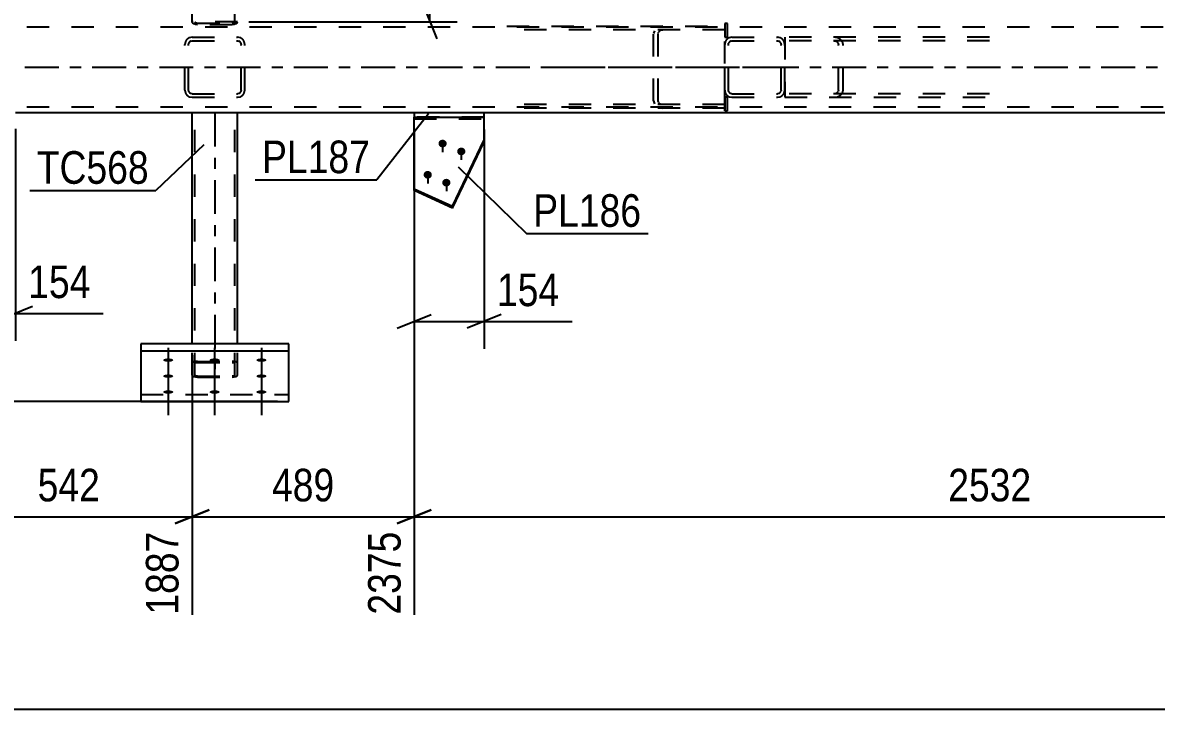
# Model space of a CAD drawing. Header units: millimetres. Extents: x -132 to 1057, y -569 to 272.
# Drawn here: x 53.8 to 153.5, y 95 to 155.4 of the extents above; entities that cross this region are included whole.
import ezdxf

# ---------------------------------------------------------------- set-up
doc = ezdxf.new("R2010")
doc.units = ezdxf.units.MM
doc.linetypes.add('DXK_LINE_DOT2', pattern=[3.9198, 1.9599, -1.9599])
doc.linetypes.add('DXK_LINE_DOT3', pattern=[5.9187, 2.979, -0.9799, 0.9799, -0.9799])
doc.styles.add('Arial Narrow', font='ARIALN.TTF', dxfattribs={"height": 0.2})

# ---------------------------------------------------------------- blocks, each defined once
blk = doc.blocks.new('Part-335479220-5224 - 5061')
at = {"color": 7, "linetype": 'DXK_LINE_DOT2'}
for p, q in [((115.8, 148.815), (115.56, 148.815)), ((115.56, 147.615), (115.56, 148.815)), ((115.56, 148.815), (115.56, 147.615)), ((115.8, 147.615), (115.8, 148.815)), ((115.8, 147.615), (115.8, 148.815)), ((115.56, 147.615), (115.8, 147.615))]:
    blk.add_line(p, q, dxfattribs=at)
blk = doc.blocks.new('Part-335479220-5084 - 5061')
at = {"color": 7, "linetype": 'DXK_LINE_DOT2'}
for p, q in [((68.703, 155.426), (68.703, 174.402)), ((68.943, 174.402), (68.943, 155.426)), ((72.463, 155.426), (72.463, 174.402)), ((72.703, 174.402), (72.703, 155.426)), ((72.703, 155.455), (68.703, 155.455)), ((68.737, 155.382), (68.703, 155.426)), ((68.74, 155.375), (68.737, 155.382)), ((68.844, 155.284), (68.74, 155.375)), ((68.999, 155.223), (68.844, 155.284)), ((68.961, 155.402), (68.943, 155.426)), ((69.013, 155.383), (68.961, 155.402)), ((69.183, 155.201), (68.999, 155.223)), ((69.013, 155.383), (69.091, 155.352)), ((69.091, 155.352), (69.183, 155.342)), ((69.183, 155.342), (72.223, 155.342)), ((72.223, 155.201), (69.183, 155.201)), ((72.223, 155.342), (72.315, 155.352)), ((72.407, 155.223), (72.223, 155.201)), ((72.315, 155.352), (72.393, 155.383)), ((72.393, 155.383), (72.445, 155.402)), ((72.563, 155.284), (72.407, 155.223)), ((72.445, 155.402), (72.463, 155.426)), ((72.667, 155.375), (72.563, 155.284)), ((72.669, 155.382), (72.667, 155.375)), ((72.703, 155.426), (72.669, 155.382))]:
    blk.add_line(p, q, dxfattribs=at)
blk = doc.blocks.new('Part-335479220-5089 - 5061')
at = {"color": 7, "linetype": 'DXK_LINE_DOT2'}
for p, q in [((94.397, 147.076), (88.247, 147.076)), ((88.247, 147.076), (88.247, 147.055)), ((88.247, 147.055), (88.247, 147.076)), ((88.247, 146.912), (94.397, 146.912)), ((94.397, 147.076), (94.397, 147.055)), ((94.397, 147.055), (94.397, 147.076))]:
    blk.add_line(p, q, dxfattribs=at)
at = {"color": 2, "linetype": 'Continuous'}
for p, q in [((88.247, 140.608), (88.247, 147.055)), ((94.397, 144.898), (94.397, 147.055)), ((91.616, 139.231), (94.397, 145.062)), ((91.616, 139.067), (94.397, 144.898)), ((88.247, 140.772), (91.616, 139.231)), ((91.616, 139.067), (88.247, 140.608)), ((91.616, 139.231), (91.616, 139.067))]:
    blk.add_line(p, q, dxfattribs=at)
blk = doc.blocks.new('Bolt-335479220-5192 - 5061')
at = {"linetype": 'Continuous'}
for points in [[(90.741, 144.41), (90.666, 144.417), (90.594, 144.439), (90.529, 144.475), (90.473, 144.522), (90.429, 144.579), (90.398, 144.644), (90.383, 144.713), (90.383, 144.784), (90.398, 144.853), (90.429, 144.917), (90.473, 144.975), (90.529, 145.022), (90.594, 145.057), (90.666, 145.079), (90.741, 145.086), (90.816, 145.079), (90.887, 145.057), (90.952, 145.022), (91.008, 144.975), (91.052, 144.917), (91.083, 144.853), (91.099, 144.784), (91.099, 144.713), (91.083, 144.644), (91.052, 144.579), (91.008, 144.522), (90.952, 144.475), (90.887, 144.439), (90.816, 144.417)], [(92.383, 143.718), (92.309, 143.726), (92.237, 143.748), (92.172, 143.783), (92.116, 143.83), (92.072, 143.887), (92.041, 143.952), (92.025, 144.021), (92.025, 144.092), (92.041, 144.161), (92.072, 144.226), (92.116, 144.283), (92.172, 144.33), (92.237, 144.366), (92.309, 144.387), (92.383, 144.395), (92.458, 144.387), (92.53, 144.366), (92.595, 144.33), (92.651, 144.283), (92.695, 144.226), (92.726, 144.161), (92.741, 144.092), (92.741, 144.021), (92.726, 143.952), (92.695, 143.887), (92.651, 143.83), (92.595, 143.783), (92.53, 143.748), (92.458, 143.726)], [(89.432, 141.666), (89.357, 141.673), (89.286, 141.695), (89.221, 141.73), (89.165, 141.778), (89.12, 141.835), (89.09, 141.9), (89.074, 141.969), (89.074, 142.039), (89.09, 142.109), (89.12, 142.173), (89.165, 142.23), (89.221, 142.278), (89.286, 142.313), (89.357, 142.335), (89.432, 142.342), (89.507, 142.335), (89.579, 142.313), (89.644, 142.278), (89.7, 142.23), (89.744, 142.173), (89.775, 142.109), (89.79, 142.039), (89.79, 141.969), (89.775, 141.9), (89.744, 141.835), (89.7, 141.778), (89.644, 141.73), (89.579, 141.695), (89.507, 141.673)], [(91.075, 140.974), (91, 140.982), (90.928, 141.003), (90.863, 141.039), (90.807, 141.086), (90.763, 141.143), (90.732, 141.208), (90.717, 141.277), (90.717, 141.348), (90.732, 141.417), (90.763, 141.482), (90.807, 141.539), (90.863, 141.586), (90.928, 141.621), (91, 141.643), (91.075, 141.651), (91.15, 141.643), (91.221, 141.621), (91.286, 141.586), (91.342, 141.539), (91.387, 141.482), (91.417, 141.417), (91.433, 141.348), (91.433, 141.277), (91.417, 141.208), (91.387, 141.143), (91.342, 141.086), (91.286, 141.039), (91.221, 141.003), (91.15, 140.982)]]:
    blk.add_hatch(color=1, dxfattribs=at).paths.add_polyline_path(points)
at = {"color": 1, "linetype": 'Continuous'}
for p, q in [((90.741, 145.022), (90.741, 143.996)), ((92.383, 144.33), (92.383, 143.304)), ((89.432, 142.278), (89.432, 141.252)), ((91.075, 141.586), (91.075, 140.56))]:
    blk.add_line(p, q, dxfattribs=at)
blk = doc.blocks.new('Part-335479220-5223 - 5061')
at = {"color": 7, "linetype": 'DXK_LINE_DOT2'}
for p, q in [((115.8, 155.295), (115.56, 155.295)), ((115.56, 155.295), (115.56, 154.095)), ((115.56, 155.295), (115.56, 154.095)), ((115.8, 154.095), (115.8, 155.295)), ((115.8, 154.095), (115.8, 155.295)), ((115.56, 154.095), (115.8, 154.095))]:
    blk.add_line(p, q, dxfattribs=at)
blk = doc.blocks.new('Part-335479220-5135 - 5061')
at = {"color": 2, "linetype": 'Continuous'}
for p, q in [((88.247, 147.455), (88.247, 147.055)), ((94.397, 147.455), (88.247, 147.455)), ((88.247, 147.055), (94.397, 147.055)), ((94.397, 147.055), (94.397, 147.455))]:
    blk.add_line(p, q, dxfattribs=at)
blk = doc.blocks.new('Bolt-335479220-5165 - 5061')
at = {"linetype": 'Continuous'}
for points in [[(66.603, 125.861), (66.695, 125.857), (66.782, 125.848), (66.862, 125.832), (66.93, 125.811), (66.984, 125.785), (67.022, 125.757), (67.041, 125.726), (67.041, 125.694), (67.022, 125.664), (66.984, 125.635), (66.93, 125.609), (66.862, 125.588), (66.782, 125.573), (66.695, 125.563), (66.603, 125.56), (66.512, 125.563), (66.424, 125.573), (66.344, 125.588), (66.276, 125.609), (66.222, 125.635), (66.185, 125.664), (66.166, 125.694), (66.166, 125.726), (66.185, 125.757), (66.222, 125.785), (66.276, 125.811), (66.344, 125.832), (66.424, 125.848), (66.512, 125.857)], [(70.683, 125.861), (70.775, 125.857), (70.862, 125.848), (70.942, 125.832), (71.01, 125.811), (71.064, 125.785), (71.102, 125.757), (71.121, 125.726), (71.121, 125.694), (71.102, 125.664), (71.064, 125.635), (71.01, 125.609), (70.942, 125.588), (70.862, 125.573), (70.775, 125.563), (70.683, 125.56), (70.592, 125.563), (70.504, 125.573), (70.424, 125.588), (70.356, 125.609), (70.302, 125.635), (70.265, 125.664), (70.246, 125.694), (70.246, 125.726), (70.265, 125.757), (70.302, 125.785), (70.356, 125.811), (70.424, 125.832), (70.504, 125.848), (70.592, 125.857)], [(74.803, 125.861), (74.895, 125.857), (74.982, 125.848), (75.062, 125.832), (75.13, 125.811), (75.184, 125.785), (75.222, 125.757), (75.241, 125.726), (75.241, 125.694), (75.222, 125.664), (75.184, 125.635), (75.13, 125.609), (75.062, 125.588), (74.982, 125.573), (74.895, 125.563), (74.803, 125.56), (74.712, 125.563), (74.624, 125.573), (74.544, 125.588), (74.476, 125.609), (74.422, 125.635), (74.385, 125.664), (74.366, 125.694), (74.366, 125.726), (74.385, 125.757), (74.422, 125.785), (74.476, 125.811), (74.544, 125.832), (74.624, 125.848), (74.712, 125.857)], [(66.603, 124.451), (66.695, 124.448), (66.782, 124.438), (66.862, 124.423), (66.93, 124.402), (66.984, 124.376), (67.022, 124.347), (67.041, 124.317), (67.041, 124.285), (67.022, 124.254), (66.984, 124.226), (66.93, 124.2), (66.862, 124.179), (66.782, 124.163), (66.695, 124.154), (66.603, 124.15), (66.512, 124.154), (66.424, 124.163), (66.344, 124.179), (66.276, 124.2), (66.222, 124.226), (66.185, 124.254), (66.166, 124.285), (66.166, 124.317), (66.185, 124.347), (66.222, 124.376), (66.276, 124.402), (66.344, 124.423), (66.424, 124.438), (66.512, 124.448)], [(74.803, 124.451), (74.895, 124.448), (74.982, 124.438), (75.062, 124.423), (75.13, 124.402), (75.184, 124.376), (75.222, 124.347), (75.241, 124.317), (75.241, 124.285), (75.222, 124.254), (75.184, 124.226), (75.13, 124.2), (75.062, 124.179), (74.982, 124.163), (74.895, 124.154), (74.803, 124.15), (74.712, 124.154), (74.624, 124.163), (74.544, 124.179), (74.476, 124.2), (74.422, 124.226), (74.385, 124.254), (74.366, 124.285), (74.366, 124.317), (74.385, 124.347), (74.422, 124.376), (74.476, 124.402), (74.544, 124.423), (74.624, 124.438), (74.712, 124.448)], [(66.603, 123.056), (66.695, 123.053), (66.782, 123.043), (66.862, 123.027), (66.93, 123.006), (66.984, 122.981), (67.022, 122.952), (67.041, 122.921), (67.041, 122.89), (67.022, 122.859), (66.984, 122.83), (66.93, 122.805), (66.862, 122.784), (66.782, 122.768), (66.695, 122.758), (66.603, 122.755), (66.512, 122.758), (66.424, 122.768), (66.344, 122.784), (66.276, 122.805), (66.222, 122.83), (66.185, 122.859), (66.166, 122.89), (66.166, 122.921), (66.185, 122.952), (66.222, 122.981), (66.276, 123.006), (66.344, 123.027), (66.424, 123.043), (66.512, 123.053)], [(70.683, 123.056), (70.775, 123.053), (70.862, 123.043), (70.942, 123.027), (71.01, 123.006), (71.064, 122.981), (71.102, 122.952), (71.121, 122.921), (71.121, 122.89), (71.102, 122.859), (71.064, 122.83), (71.01, 122.805), (70.942, 122.784), (70.862, 122.768), (70.775, 122.758), (70.683, 122.755), (70.592, 122.758), (70.504, 122.768), (70.424, 122.784), (70.356, 122.805), (70.302, 122.83), (70.265, 122.859), (70.246, 122.89), (70.246, 122.921), (70.265, 122.952), (70.302, 122.981), (70.356, 123.006), (70.424, 123.027), (70.504, 123.043), (70.592, 123.053)], [(74.803, 123.056), (74.895, 123.053), (74.982, 123.043), (75.062, 123.027), (75.13, 123.006), (75.184, 122.981), (75.222, 122.952), (75.241, 122.921), (75.241, 122.89), (75.222, 122.859), (75.184, 122.83), (75.13, 122.805), (75.062, 122.784), (74.982, 122.768), (74.895, 122.758), (74.803, 122.755), (74.712, 122.758), (74.624, 122.768), (74.544, 122.784), (74.476, 122.805), (74.422, 122.83), (74.385, 122.859), (74.366, 122.89), (74.366, 122.921), (74.385, 122.952), (74.422, 122.981), (74.476, 123.006), (74.544, 123.027), (74.624, 123.043), (74.712, 123.053)]]:
    blk.add_hatch(color=1, dxfattribs=at).paths.add_polyline_path(points)
at = {"color": 1, "linetype": 'Continuous'}
for p, q in [((66.603, 126.8), (66.603, 123.68)), ((70.683, 126.8), (70.683, 123.68)), ((74.803, 126.8), (74.803, 123.68)), ((66.603, 125.391), (66.603, 122.271)), ((74.803, 125.391), (74.803, 122.271)), ((66.603, 123.996), (66.603, 120.876)), ((70.683, 123.996), (70.683, 120.876)), ((74.803, 123.996), (74.803, 120.876))]:
    blk.add_line(p, q, dxfattribs=at)
blk = doc.blocks.new('Part-335479220-5254 - 5061')
at = {"color": 7, "linetype": 'DXK_LINE_DOT2'}
for p, q in [((115.609, 153.7), (115.56, 153.455)), ((116.2, 154.095), (115.955, 154.047)), ((116.078, 153.751), (116.2, 153.775)), ((116.2, 154.095), (120.2, 154.095)), ((116.2, 153.775), (120.2, 153.775)), ((120.445, 154.047), (120.2, 154.095)), ((120.2, 153.775), (120.323, 153.751)), ((120.84, 153.455), (120.791, 153.7)), ((115.56, 149.455), (115.56, 153.455)), ((115.88, 153.455), (115.905, 153.578)), ((115.88, 149.455), (115.88, 153.455)), ((120.496, 153.578), (120.52, 153.455)), ((120.52, 149.455), (120.52, 153.455)), ((120.84, 149.455), (120.84, 153.455)), ((115.56, 149.455), (115.609, 149.21)), ((115.905, 149.333), (115.88, 149.455)), ((115.955, 148.864), (116.2, 148.815)), ((116.2, 149.135), (116.078, 149.16)), ((116.2, 149.135), (120.2, 149.135)), ((116.2, 148.815), (120.2, 148.815)), ((120.323, 149.16), (120.2, 149.135)), ((120.2, 148.815), (120.445, 148.864)), ((120.52, 149.455), (120.496, 149.333)), ((120.791, 149.21), (120.84, 149.455))]:
    blk.add_line(p, q, dxfattribs=at)
for centre, radius, start, end in [((116.2, 153.455), 0.64, 112.5, 157.5), ((116.2, 153.455), 0.32, 112.5, 157.5), ((120.2, 153.455), 0.32, 22.5, 67.5), ((120.2, 153.455), 0.64, 22.5, 67.5), ((116.2, 149.455), 0.64, 202.5, 247.5), ((116.2, 149.455), 0.32, 202.5, 247.5), ((120.2, 149.455), 0.32, 292.5, 337.5), ((120.2, 149.455), 0.64, 292.5, 337.5)]:
    blk.add_arc(centre, radius, start, end, dxfattribs=at)
blk = doc.blocks.new('Part-335479220-5266 - 5061')
at = {"color": 7, "linetype": 'DXK_LINE_DOT2'}
for p, q in [((68.112, 153.7), (68.063, 153.455)), ((68.703, 154.095), (68.458, 154.047)), ((68.58, 153.751), (68.703, 153.775)), ((68.703, 154.095), (72.703, 154.095)), ((68.703, 153.775), (72.703, 153.775)), ((72.948, 154.047), (72.703, 154.095)), ((72.703, 153.775), (72.825, 153.751)), ((73.343, 153.455), (73.294, 153.7)), ((68.063, 149.455), (68.063, 153.455)), ((68.383, 153.455), (68.407, 153.578)), ((68.383, 149.455), (68.383, 153.455)), ((72.999, 153.578), (73.023, 153.455)), ((73.023, 149.455), (73.023, 153.455)), ((73.343, 149.455), (73.343, 153.455)), ((68.063, 149.455), (68.112, 149.21)), ((68.407, 149.333), (68.383, 149.455)), ((68.458, 148.864), (68.703, 148.815)), ((68.703, 149.135), (68.58, 149.16)), ((68.703, 149.135), (72.703, 149.135)), ((68.703, 148.815), (72.703, 148.815)), ((72.825, 149.16), (72.703, 149.135)), ((72.703, 148.815), (72.948, 148.864)), ((73.023, 149.455), (72.999, 149.333)), ((73.294, 149.21), (73.343, 149.455))]:
    blk.add_line(p, q, dxfattribs=at)
for centre, radius, start, end in [((68.703, 153.455), 0.64, 112.5, 157.5), ((68.703, 153.455), 0.32, 112.5, 157.5), ((72.703, 153.455), 0.32, 22.5, 67.5), ((72.703, 153.455), 0.64, 22.5, 67.5), ((68.703, 149.455), 0.64, 202.5, 247.5), ((68.703, 149.455), 0.32, 202.5, 247.5), ((72.703, 149.455), 0.32, 292.5, 337.5), ((72.703, 149.455), 0.64, 292.5, 337.5)]:
    blk.add_arc(centre, radius, start, end, dxfattribs=at)
blk = doc.blocks.new('Part-335479220-5290 - 5061')
at = {"color": 2, "linetype": 'Continuous'}
for p, q in [((72.223, 147.455), (68.703, 147.455)), ((68.703, 127.132), (68.703, 147.455)), ((72.703, 147.455), (72.223, 147.455)), ((72.703, 127.132), (72.703, 147.455))]:
    blk.add_line(p, q, dxfattribs=at)
at = {"color": 7, "linetype": 'DXK_LINE_DOT2'}
for p, q in [((68.943, 124.389), (68.943, 147.455)), ((72.463, 124.389), (72.463, 147.455)), ((68.703, 124.389), (68.703, 127.132)), ((72.703, 124.389), (72.703, 127.132)), ((68.74, 125.492), (68.703, 125.429)), ((68.844, 125.545), (68.74, 125.492)), ((68.999, 125.581), (68.844, 125.545)), ((68.943, 125.429), (68.961, 125.46)), ((68.961, 125.46), (69.013, 125.487)), ((69.183, 125.593), (68.999, 125.581)), ((69.013, 125.487), (69.091, 125.505)), ((69.091, 125.505), (69.183, 125.511)), ((69.183, 125.593), (72.223, 125.593)), ((69.183, 125.511), (72.223, 125.511)), ((72.407, 125.581), (72.223, 125.593)), ((72.223, 125.511), (72.315, 125.505)), ((72.315, 125.505), (72.393, 125.487)), ((72.393, 125.487), (72.445, 125.46)), ((72.563, 125.545), (72.407, 125.581)), ((72.445, 125.46), (72.463, 125.429)), ((72.667, 125.492), (72.563, 125.545)), ((72.703, 125.429), (72.667, 125.492)), ((68.703, 124.389), (68.74, 124.326)), ((68.74, 124.326), (68.844, 124.273)), ((68.844, 124.273), (68.999, 124.238)), ((68.961, 124.358), (68.943, 124.389)), ((69.013, 124.331), (68.961, 124.358)), ((68.999, 124.238), (69.183, 124.225)), ((69.091, 124.313), (69.013, 124.331)), ((69.183, 124.307), (69.091, 124.313)), ((69.183, 124.307), (72.223, 124.307)), ((69.183, 124.225), (72.223, 124.225)), ((72.315, 124.313), (72.223, 124.307)), ((72.223, 124.225), (72.407, 124.238)), ((72.393, 124.331), (72.315, 124.313)), ((72.445, 124.358), (72.393, 124.331)), ((72.407, 124.238), (72.563, 124.273)), ((72.463, 124.389), (72.445, 124.358)), ((72.563, 124.273), (72.667, 124.326)), ((72.667, 124.326), (72.703, 124.389))]:
    blk.add_line(p, q, dxfattribs=at)
at = {"color": 7, "linetype": 'DXK_LINE_DOT3'}
blk.add_line((70.703, 147.455), (70.703, 124.909), dxfattribs=at)
blk = doc.blocks.new('Part-335479220-5317 - 5061')
at = {"color": 7, "linetype": 'DXK_LINE_DOT2'}
for p, q in [((467.706, 154.975), (12.56, 154.975)), ((467.706, 147.935), (12.56, 147.935)), ((72.703, 147.455), (68.703, 147.455)), ((94.397, 147.455), (88.247, 147.455))]:
    blk.add_line(p, q, dxfattribs=at)
at = {"color": 7, "linetype": 'DXK_LINE_DOT3'}
blk.add_line((12.56, 151.455), (467.706, 151.455), dxfattribs=at)
at = {"color": 2, "linetype": 'Continuous'}
for p, q in [((68.703, 147.455), (53.159, 147.455)), ((88.247, 147.455), (72.703, 147.455)), ((189.512, 147.455), (94.397, 147.455))]:
    blk.add_line(p, q, dxfattribs=at)
blk = doc.blocks.new('Part-335479220-5322 - 5061')
at = {"color": 2, "linetype": 'Continuous'}
for p, q in [((77.203, 127.132), (64.203, 127.132)), ((64.203, 127.132), (64.203, 122.085)), ((77.203, 122.085), (77.203, 127.132)), ((64.203, 126.531), (77.203, 126.531)), ((64.203, 122.085), (77.203, 122.085))]:
    blk.add_line(p, q, dxfattribs=at)
at = {"color": 7, "linetype": 'DXK_LINE_DOT2'}
blk.add_line((64.203, 122.686), (77.203, 122.686), dxfattribs=at)
blk = doc.blocks.new('Part-335479220-5328 - 5061')
at = {"color": 7, "linetype": 'DXK_LINE_DOT2'}
for p, q in [((96.403, 155.055), (115.56, 155.055)), ((115.56, 154.735), (96.403, 154.735)), ((109.37, 154.66), (109.309, 154.415)), ((110.107, 155.055), (109.802, 155.007)), ((109.954, 154.711), (110.107, 154.735)), ((115.56, 147.855), (115.56, 155.055)), ((109.309, 148.495), (109.309, 154.415)), ((109.708, 154.415), (109.738, 154.538)), ((109.708, 148.495), (109.708, 154.415)), ((115.56, 148.175), (96.403, 148.175)), ((115.56, 147.855), (96.403, 147.855)), ((109.309, 148.495), (109.37, 148.25)), ((109.738, 148.373), (109.708, 148.495)), ((109.802, 147.904), (110.107, 147.855)), ((110.107, 148.175), (109.954, 148.2))]:
    blk.add_line(p, q, dxfattribs=at)
at = {"color": 7, "linetype": 'DXK_LINE_DOT3'}
blk.add_line((100.094, 151.455), (119.773, 151.455), dxfattribs=at)
at = {"color": 7, "linetype": 'DXK_LINE_DOT2'}
for centre, start, end in [((110.061, 154.357), 106.7117, 150.74067), ((110.061, 148.553), 209.25933, 253.2883)]:
    blk.add_arc(centre, 0.369, start, end, dxfattribs=at)
blk = doc.blocks.new('Part-335479220-5329 - 5061')
at = {"color": 7, "linetype": 'DXK_LINE_DOT2'}
for p, q in [((120.84, 154.095), (120.84, 148.815)), ((138.864, 154.095), (120.84, 154.095)), ((138.864, 153.775), (120.84, 153.775)), ((125.476, 154.047), (125.17, 154.095)), ((125.17, 153.775), (125.323, 153.751)), ((125.968, 153.455), (125.908, 153.7)), ((125.539, 153.578), (125.569, 153.455)), ((125.569, 149.455), (125.569, 153.455)), ((125.968, 149.455), (125.968, 153.455)), ((138.864, 149.135), (120.84, 149.135)), ((120.84, 148.815), (138.864, 148.815)), ((125.323, 149.16), (125.17, 149.135)), ((125.17, 148.815), (125.476, 148.864)), ((125.569, 149.455), (125.539, 149.333)), ((125.908, 149.21), (125.968, 149.455))]:
    blk.add_line(p, q, dxfattribs=at)
for centre, radius, start, end in [((125.217, 153.397), 0.369, 29.2506, 73.28191), ((125.263, 153.34), 0.738, 29.2506, 73.28191), ((125.217, 149.513), 0.369, 286.71809, 330.7494), ((125.263, 149.571), 0.738, 286.71809, 330.7494)]:
    blk.add_arc(centre, radius, start, end, dxfattribs=at)
blk = doc.blocks.new('StraightDimension-335479220-11101 - 5061')
at = {"color": 7, "linetype": 'Continuous'}
for p, q in [((88.247, 139.69), (88.247, 103.33)), ((89.747, 112.543), (86.747, 111.343)), ((88.247, 111.943), (189.512, 111.943))]:
    blk.add_line(p, q, dxfattribs=at)
at = {"color": 0}
blk.add_wipeout([(143.136, 112.693), (143.136, 116.893), (134.623, 116.893), (134.623, 112.693)], dxfattribs=at)
at = {"color": 3, "style": 'Arial Narrow'}
blk.add_text('2532', height=2.8633, dxfattribs=at).set_placement((135.223, 113.293))
blk = doc.blocks.new('StraightDimension-335479220-11103 - 5061')
at = {"color": 7, "linetype": 'Continuous'}
for p, q in [((47.009, 145.994), (47.009, 103.33)), ((68.703, 126.132), (68.703, 103.33)), ((48.509, 112.543), (45.509, 111.343)), ((47.009, 111.943), (68.703, 111.943)), ((67.203, 111.343), (70.203, 112.543))]:
    blk.add_line(p, q, dxfattribs=at)
at = {"color": 0}
blk.add_wipeout([(61.198, 112.693), (61.198, 116.893), (54.514, 116.893), (54.514, 112.693)], dxfattribs=at)
at = {"color": 3, "style": 'Arial Narrow'}
blk.add_text('542', height=2.8633, dxfattribs=at).set_placement((55.114, 113.293))
at = {"color": 0, "linetype": 'Continuous'}
blk.add_wipeout([(68.103, 111.243), (63.903, 111.243), (63.903, 102.73), (68.103, 102.73)], dxfattribs=at)
at = {"color": 3, "linetype": 'Continuous', "style": 'Arial Narrow'}
blk.add_text('1887', height=2.8633, rotation=90.00021, dxfattribs=at).set_placement((67.503, 103.33))
blk = doc.blocks.new('StraightDimension-335479220-5591 - 5061')
at = {"color": 7, "linetype": 'Continuous'}
for p, q in [((88.247, 146.055), (88.247, 126.707)), ((94.397, 145.994), (94.397, 126.707)), ((86.747, 128.507), (89.747, 129.707)), ((95.897, 129.707), (92.897, 128.507)), ((88.247, 129.107), (94.397, 129.107)), ((94.397, 129.107), (102.131, 129.107)), ((94.397, 129.107), (102.131, 129.107))]:
    blk.add_line(p, q, dxfattribs=at)
at = {"color": 0}
blk.add_wipeout([(101.606, 129.857), (101.606, 134.057), (94.922, 134.057), (94.922, 129.857)], dxfattribs=at)
at = {"color": 3, "style": 'Arial Narrow'}
blk.add_text('154', height=2.8633, dxfattribs=at).set_placement((95.522, 130.457))
blk = doc.blocks.new('StraightDimension-335479220-5410 - 5061')
at = {"color": 7, "linetype": 'Continuous'}
for p, q in [((47.009, 146.255), (47.009, 127.415)), ((53.159, 146.055), (53.159, 127.415)), ((45.509, 129.215), (48.509, 130.415)), ((47.009, 129.815), (53.159, 129.815)), ((54.659, 130.415), (51.659, 129.215)), ((53.159, 129.815), (60.893, 129.815)), ((53.159, 129.815), (60.893, 129.815))]:
    blk.add_line(p, q, dxfattribs=at)
at = {"color": 0}
blk.add_wipeout([(60.368, 130.565), (60.368, 134.765), (53.684, 134.765), (53.684, 130.565)], dxfattribs=at)
at = {"color": 3, "style": 'Arial Narrow'}
blk.add_text('154', height=2.8633, dxfattribs=at).set_placement((54.284, 131.165))
blk = doc.blocks.new('StraightDimension-335479220-5550 - 5061')
at = {"color": 7, "linetype": 'Continuous'}
blk.add_line((76.203, 122.085), (-22.09, 122.085), dxfattribs=at)
blk = doc.blocks.new('StraightDimension-335479220-11102 - 5061')
at = {"color": 7, "linetype": 'Continuous'}
for p, q in [((88.247, 139.69), (88.247, 103.33)), ((68.703, 126.132), (68.703, 103.33)), ((70.203, 112.543), (67.203, 111.343)), ((68.703, 111.943), (88.247, 111.943)), ((86.747, 111.343), (89.747, 112.543))]:
    blk.add_line(p, q, dxfattribs=at)
at = {"color": 0}
blk.add_wipeout([(81.817, 112.693), (81.817, 116.893), (75.133, 116.893), (75.133, 112.693)], dxfattribs=at)
at = {"color": 3, "style": 'Arial Narrow'}
blk.add_text('489', height=2.8633, dxfattribs=at).set_placement((75.733, 113.293))
at = {"color": 0, "linetype": 'Continuous'}
blk.add_wipeout([(87.647, 111.243), (83.447, 111.243), (83.447, 102.73), (87.647, 102.73)], dxfattribs=at)
at = {"color": 3, "linetype": 'Continuous', "style": 'Arial Narrow'}
blk.add_text('2375', height=2.8633, rotation=90.00021, dxfattribs=at).set_placement((87.047, 103.33))
blk = doc.blocks.new('StraightDimension-335479220-11182 - 5061')
at = {"color": 7, "linetype": 'Continuous'}
blk.add_line((-0.34, 95.01), (496.957, 95.01), dxfattribs=at)
blk = doc.blocks.new('StraightDimension-335479220-11295 - 5061')
at = {"color": 7, "linetype": 'Continuous'}
for p, q in [((90.22, 233.955), (89.02, 236.955)), ((73.223, 235.455), (92.02, 235.455)), ((89.62, 155.455), (89.62, 235.455)), ((89.02, 156.955), (90.22, 153.955)), ((73.703, 155.455), (92.02, 155.455))]:
    blk.add_line(p, q, dxfattribs=at)
at = {"color": 0}
blk.add_wipeout([(88.87, 199.712), (84.67, 199.712), (84.67, 191.199), (88.87, 191.199)], dxfattribs=at)
at = {"color": 3, "style": 'Arial Narrow'}
blk.add_text('2000', height=2.8633, rotation=90.00021, dxfattribs=at).set_placement((88.27, 191.799))
blk = doc.blocks.new('Mark-335479220-5085 - 5061')
at = {"color": 30, "linetype": 'Continuous'}
for p, q in [((92.105, 142.701), (98.115, 136.829)), ((98.115, 136.829), (108.819, 136.829))]:
    blk.add_line(p, q, dxfattribs=at)
at = {"color": 0}
blk.add_wipeout([(108.219, 137.429), (108.219, 140.429), (98.715, 140.429), (98.715, 137.429)], dxfattribs=at)
blk.add_wipeout([(108.219, 137.429), (108.219, 140.429), (98.715, 140.429), (98.715, 137.429)], dxfattribs=at)
at = {"color": 3, "style": 'Arial Narrow'}
blk.add_text('PL186', height=2.8633, dxfattribs=at).set_placement((98.715, 137.429))
blk = doc.blocks.new('Mark-335479220-5131 - 5061')
at = {"color": 30, "linetype": 'Continuous'}
for p in [(89.488, 147.364), (74.261, 141.546)]:
    blk.add_line(p, (84.965, 141.546), dxfattribs=at)
at = {"color": 0}
blk.add_wipeout([(84.365, 142.146), (84.365, 145.146), (74.861, 145.146), (74.861, 142.146)], dxfattribs=at)
blk.add_wipeout([(84.365, 142.146), (84.365, 145.146), (74.861, 145.146), (74.861, 142.146)], dxfattribs=at)
at = {"color": 3, "style": 'Arial Narrow'}
blk.add_text('PL187', height=2.8633, dxfattribs=at).set_placement((74.861, 142.146))
blk = doc.blocks.new('Mark-335479220-5286 - 5061')
at = {"color": 30, "linetype": 'Continuous'}
for p in [(69.734, 144.626), (54.437, 140.615)]:
    blk.add_line(p, (65.501, 140.615), dxfattribs=at)
at = {"color": 0}
blk.add_wipeout([(64.901, 141.215), (64.901, 144.215), (55.037, 144.215), (55.037, 141.215)], dxfattribs=at)
blk.add_wipeout([(64.901, 141.215), (64.901, 144.215), (55.037, 144.215), (55.037, 141.215)], dxfattribs=at)
at = {"color": 3, "style": 'Arial Narrow'}
blk.add_text('TC568', height=2.8633, dxfattribs=at).set_placement((55.037, 141.215))

msp = doc.modelspace()

# ---------------------------------------------------------------- block references
for name in ['Part-335479220-5084 - 5061', 'Part-335479220-5317 - 5061', 'Part-335479220-5328 - 5061', 'Part-335479220-5223 - 5061', 'Part-335479220-5266 - 5061', 'Part-335479220-5254 - 5061', 'Part-335479220-5329 - 5061', 'Part-335479220-5224 - 5061', 'Part-335479220-5290 - 5061', 'Part-335479220-5135 - 5061', 'Part-335479220-5089 - 5061', 'Bolt-335479220-5192 - 5061', 'Part-335479220-5322 - 5061', 'Bolt-335479220-5165 - 5061']:
    msp.add_blockref(name, (0, 0))

# ---------------------------------------------------------------- next in the draw order: block references
for name in ['StraightDimension-335479220-11103 - 5061', 'StraightDimension-335479220-11101 - 5061']:
    msp.add_blockref(name, (0, 0))

# ---------------------------------------------------------------- next in the draw order: block references
for name in ['StraightDimension-335479220-5410 - 5061', 'StraightDimension-335479220-5591 - 5061']:
    msp.add_blockref(name, (0, 0))

# ---------------------------------------------------------------- next in the draw order: block references
msp.add_blockref('StraightDimension-335479220-5550 - 5061', (0, 0))

# ---------------------------------------------------------------- next in the draw order: block references
msp.add_blockref('StraightDimension-335479220-11102 - 5061', (0, 0))

# ---------------------------------------------------------------- next in the draw order: block references
msp.add_blockref('StraightDimension-335479220-11182 - 5061', (0, 0))

# ---------------------------------------------------------------- next in the draw order: block references
for name in ['StraightDimension-335479220-11295 - 5061', 'Mark-335479220-5131 - 5061', 'Mark-335479220-5286 - 5061', 'Mark-335479220-5085 - 5061']:
    msp.add_blockref(name, (0, 0))

doc.saveas('drawing.dxf')
